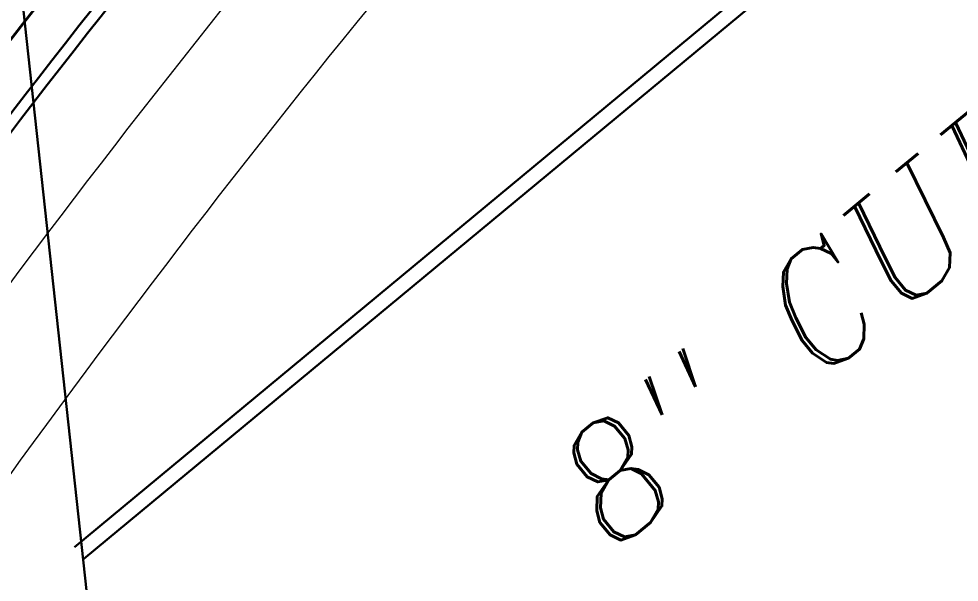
# Model space of a CAD drawing. Extents: x 2081963 to 2085386, y 738291 to 742228.
# Drawn here: x 2082650.73 to 2082692.25, y 740939.43 to 740964.3 of the extents above; entities that cross this region are included whole.
import ezdxf
from ezdxf.enums import TextEntityAlignment as Align

# ---------------------------------------------------------------- set-up
doc = ezdxf.new("R2010")
doc.units = 0
doc.header["$MEASUREMENT"] = 0
for name, color, linetype, lineweight in [('Pattern 1', 5, 'Continuous', 30), ('Prop Conc 2ft 6in Curb and Gutter', 1, 'Continuous', 30), ('Prop Conc Curb 8in x 12in', 1, 'Continuous', 30), ('Prop DSN Text', 7, 'Continuous', 30), ('Prop EOT', 3, 'Continuous', 40), ('Prop Horizontal Alignment', 2, 'Continuous', 70), ('Prop Lane Arrow CELL', 7, 'Continuous', 0), ('Prop Lane Lines', 9, 'Continuous', 13)]:
    doc.layers.add(name, color=color, linetype=linetype, lineweight=lineweight)
doc.layers.add('Prop Conc 4in Sidewalk', color=51, linetype='Continuous', lineweight=13, true_color=0xffff91)
doc.styles.add('Style-ITALICS', font='ITALICS.shx')

# ---------------------------------------------------------------- blocks, each defined once
blk = doc.blocks.new('STRARR')
at = {"layer": 'Prop Lane Arrow CELL'}
blk.add_hatch(color=256, dxfattribs=at).paths.add_polyline_path([(-4, -1.25), (-3.25, -0.375), (-7.5, -0.375), (-7.5, 0.375), (-3.25, 0.375), (-4, 1.25), (0, 0)])

msp = doc.modelspace()

# ---------------------------------------------------------------- linework, layer by layer
at = {"layer": 'Pattern 1'}
msp.add_line((2082644.394, 741025.098), (2082687.493, 740627.427), dxfattribs=at)
at = {"layer": 'Prop Conc 2ft 6in Curb and Gutter', "extrusion": (0, 0, -1)}
for radius, end in [(458, 42.21218), (457.5, 42.20938)]:
    msp.add_arc((-2083013.793, 740681.372), radius, 26.74439, end, dxfattribs=at)
at = {"layer": 'Prop Conc 4in Sidewalk', "color": 7, "linetype": 'Continuous', "extrusion": (0, 0, -1)}
for radius, end in [(453.5, 42.50288), (448.5, 42.70461)]:
    msp.add_arc((-2083013.793, 740681.372), radius, 26.74439, end, dxfattribs=at)
at = {"layer": 'Prop Conc Curb 8in x 12in'}
for p, q in [((2082653.183, 740940.972), (2082687.475, 740969.393)), ((2082653.609, 740940.459), (2082687.9, 740968.88))]:
    msp.add_line(p, q, dxfattribs=at)
at = {"layer": 'Prop EOT', "extrusion": (0, 0, -1)}
for radius, start in [(520, 19.08389), (460, 26.74439)]:
    msp.add_arc((-2083013.793, 740681.372), radius, start, 47.78757, dxfattribs=at)
at = {"layer": 'Prop Horizontal Alignment', "extrusion": (0, 0, -1)}
msp.add_arc((-2083013.793, 740681.372), 490, 14.14033, 47.78757, dxfattribs=at)
at = {"layer": 'Prop Lane Lines', "extrusion": (0, 0, -1)}
for radius, start in [(520, 19.08389), (506, 23.63991), (494, 23.63991), (474, 33.96898), (460, 26.74439)]:
    msp.add_arc((-2083013.793, 740681.372), radius, start, 47.78757, dxfattribs=at)

# ---------------------------------------------------------------- block references
at = {"layer": 'Prop Lane Arrow CELL', "xscale": 1.968499, "yscale": 1.968499, "zscale": 1.968499, "rotation": 51.469359}
msp.add_blockref('STRARR', (2082652.4, 740976.925), dxfattribs=at)

# ---------------------------------------------------------------- texts
at = {"layer": 'Prop DSN Text', "lineweight": 30, "style": 'Style-ITALICS'}
msp.add_text('8" CURB', height=5, rotation=39.6524, dxfattribs=at).set_placement((2082689.259, 740950.882), align=Align.CENTER)

doc.saveas('drawing.dxf')
